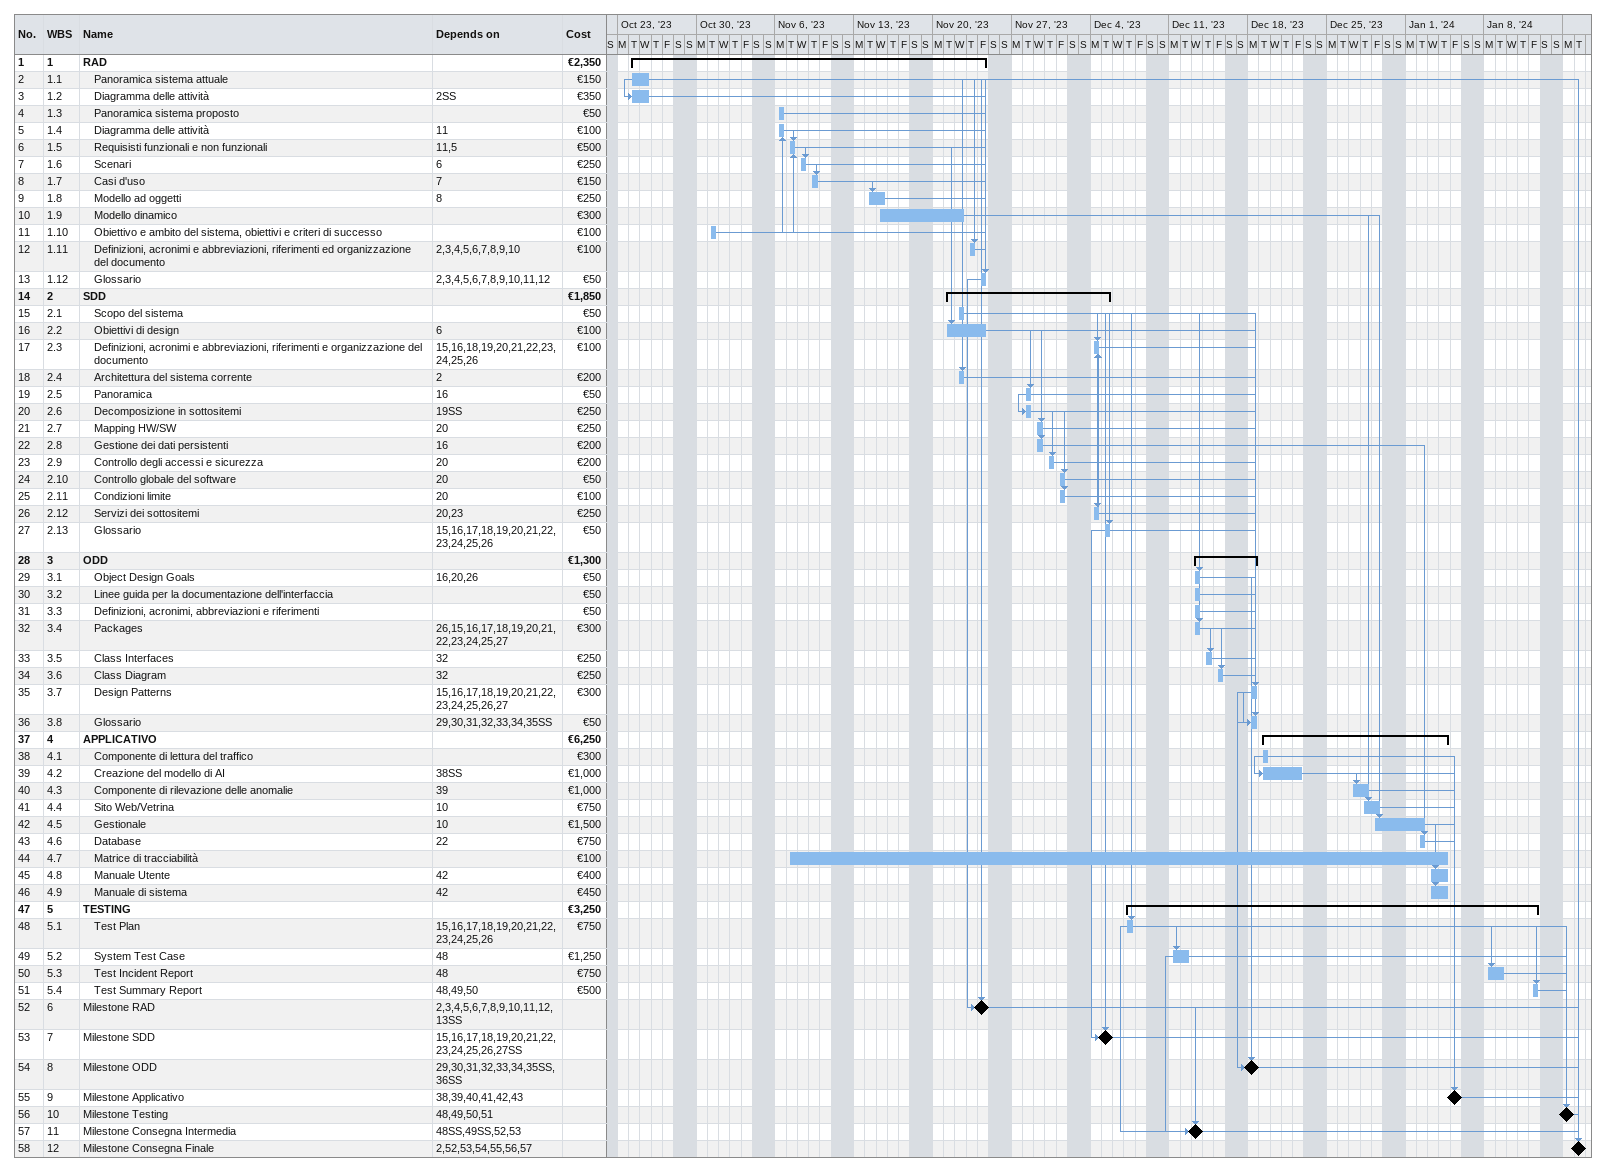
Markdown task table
| ID | WBS | Task | Start | Finish | Predecessors | Cost (€) |
|---|---|---|---|---|---|---|
| 1 | 1 | **RAD** | 2023-10-24 | 2023-11-24 |  | 2350 |
| 2 | 1.1 | Panoramica sistema attuale | 2023-10-24 | 2023-10-25 |  | 150 |
| 3 | 1.2 | Diagramma delle attività | 2023-10-24 | 2023-10-25 | 2SS | 350 |
| 4 | 1.3 | Panoramica sistema proposto | 2023-11-06 | 2023-11-06 |  | 50 |
| 5 | 1.4 | Diagramma delle attività | 2023-11-06 | 2023-11-06 | 11 | 100 |
| 6 | 1.5 | Requisisti funzionali e non funzionali | 2023-11-07 | 2023-11-07 | 11, 5 | 500 |
| 7 | 1.6 | Scenari | 2023-11-08 | 2023-11-08 | 6 | 250 |
| 8 | 1.7 | Casi d'uso | 2023-11-09 | 2023-11-09 | 7 | 150 |
| 9 | 1.8 | Modello ad oggetti | 2023-11-14 | 2023-11-15 | 8 | 250 |
| 10 | 1.9 | Modello dinamico | 2023-11-15 | 2023-11-22 |  | 300 |
| 11 | 1.10 | Obiettivo e ambito del sistema, obiettivi e criteri di successo | 2023-10-31 | 2023-10-31 |  | 100 |
| 12 | 1.11 | Definizioni, acronimi e abbreviazioni, riferimenti ed organizzazione del documento | 2023-11-23 | 2023-11-23 | 2, 3, 4, 5, 6, 7, 8, 9, 10 | 100 |
| 13 | 1.12 | Glossario | 2023-11-24 | 2023-11-24 | 2, 3, 4, 5, 6, 7, 8, 9, 10, 11, 12 | 50 |
| 14 | 2 | **SDD** | 2023-11-21 | 2023-12-05 |  | 1850 |
| 15 | 2.1 | Scopo del sistema | 2023-11-22 | 2023-11-22 |  | 50 |
| 16 | 2.2 | Obiettivi di design | 2023-11-21 | 2023-11-24 | 6 | 100 |
| 17 | 2.3 | Definizioni, acronimi e abbreviazioni, riferimenti e organizzazione del documento | 2023-12-04 | 2023-12-04 | 15, 16, 18, 19, 20, 21, 22, 23, 24, 25, 26 | 100 |
| 18 | 2.4 | Architettura del sistema corrente | 2023-11-22 | 2023-11-22 | 2 | 200 |
| 19 | 2.5 | Panoramica | 2023-11-28 | 2023-11-28 | 16 | 50 |
| 20 | 2.6 | Decomposizione in sottositemi | 2023-11-28 | 2023-11-28 | 19SS | 250 |
| 21 | 2.7 | Mapping HW/SW | 2023-11-29 | 2023-11-29 | 20 | 250 |
| 22 | 2.8 | Gestione dei dati persistenti | 2023-11-29 | 2023-11-29 | 16 | 200 |
| 23 | 2.9 | Controllo degli accessi e sicurezza | 2023-11-30 | 2023-11-30 | 20 | 200 |
| 24 | 2.10 | Controllo globale del software | 2023-12-01 | 2023-12-01 | 20 | 50 |
| 25 | 2.11 | Condizioni limite | 2023-12-01 | 2023-12-01 | 20 | 100 |
| 26 | 2.12 | Servizi dei sottositemi | 2023-12-04 | 2023-12-04 | 20, 23 | 250 |
| 27 | 2.13 | Glossario | 2023-12-05 | 2023-12-05 | 15, 16, 17, 18, 19, 20, 21, 22, 23, 24, 25, 26 | 50 |
| 28 | 3 | **ODD** | 2023-12-13 | 2023-12-18 |  | 1300 |
| 29 | 3.1 | Object Design Goals | 2023-12-13 | 2023-12-13 | 16, 20, 26 | 50 |
| 30 | 3.2 | Linee guida per la documentazione dell'interfaccia | 2023-12-13 | 2023-12-13 |  | 50 |
| 31 | 3.3 | Definizioni, acronimi, abbreviazioni e riferimenti | 2023-12-13 | 2023-12-13 |  | 50 |
| 32 | 3.4 | Packages | 2023-12-13 | 2023-12-13 | 26, 15, 16, 17, 18, 19, 20, 21, 22, 23, 24, 25, 27 | 300 |
| 33 | 3.5 | Class Interfaces | 2023-12-14 | 2023-12-14 | 32 | 250 |
| 34 | 3.6 | Class Diagram | 2023-12-15 | 2023-12-15 | 32 | 250 |
| 35 | 3.7 | Design Patterns | 2023-12-18 | 2023-12-18 | 15, 16, 17, 18, 19, 20, 21, 22, 23, 24, 25, 26, 27 | 300 |
| 36 | 3.8 | Glossario | 2023-12-18 | 2023-12-18 | 29, 30, 31, 32, 33, 34, 35SS | 50 |
| 37 | 4 | **APPLICATIVO** | 2023-12-19 | 2024-01-04 |  | 6250 |
| 38 | 4.1 | Componente di lettura del traffico | 2023-12-19 | 2023-12-19 |  | 300 |
| 39 | 4.2 | Creazione del modello di AI | 2023-12-19 | 2023-12-22 | 38SS | 1000 |
| 40 | 4.3 | Componente di rilevazione delle anomalie | 2023-12-27 | 2023-12-28 | 39 | 1000 |
| 41 | 4.4 | Sito Web/Vetrina | 2023-12-28 | 2023-12-29 | 10 | 750 |
| 42 | 4.5 | Gestionale | 2023-12-29 | 2024-01-02 | 10 | 1500 |
| 43 | 4.6 | Database | 2024-01-02 | 2024-01-02 | 22 | 750 |
| 44 | 4.7 | Matrice di tracciabilità | 2023-11-07 | 2024-01-04 |  | 100 |
| 45 | 4.8 | Manuale Utente | 2024-01-03 | 2024-01-04 | 42 | 400 |
| 46 | 4.9 | Manuale di sistema | 2024-01-03 | 2024-01-04 | 42 | 450 |
| 47 | 5 | **TESTING** | 2023-12-07 | 2024-01-12 |  | 3250 |
| 48 | 5.1 | Test Plan | 2023-12-07 | 2023-12-07 | 15, 16, 17, 18, 19, 20, 21, 22, 23, 24, 25, 26 | 750 |
| 49 | 5.2 | System Test Case | 2023-12-11 | 2023-12-12 | 48 | 1250 |
| 50 | 5.3 | Test Incident Report | 2024-01-08 | 2024-01-09 | 48 | 750 |
| 51 | 5.4 | Test Summary Report | 2024-01-12 | 2024-01-12 | 48, 49, 50 | 500 |
| 52 | 6 | Milestone RAD (milestone) | 2023-11-24 | 2023-11-24 | 2, 3, 4, 5, 6, 7, 8, 9, 10, 11, 12, 13SS |  |
| 53 | 7 | Milestone SDD (milestone) | 2023-12-05 | 2023-12-05 | 15, 16, 17, 18, 19, 20, 21, 22, 23, 24, 25, 26, 27SS |  |
| 54 | 8 | Milestone ODD (milestone) | 2023-12-18 | 2023-12-18 | 29, 30, 31, 32, 33, 34, 35SS, 36SS |  |
| 55 | 9 | Milestone Applicativo (milestone) | 2024-01-05 | 2024-01-05 | 38, 39, 40, 41, 42, 43 |  |
| 56 | 10 | Milestone Testing (milestone) | 2024-01-15 | 2024-01-15 | 48, 49, 50, 51 |  |
| 57 | 11 | Milestone Consegna Intermedia (milestone) | 2023-12-13 | 2023-12-13 | 48SS, 49SS, 52, 53 |  |
| 58 | 12 | Milestone Consegna Finale (milestone) | 2024-01-16 | 2024-01-16 | 2, 52, 53, 54, 55, 56, 57 |  |
